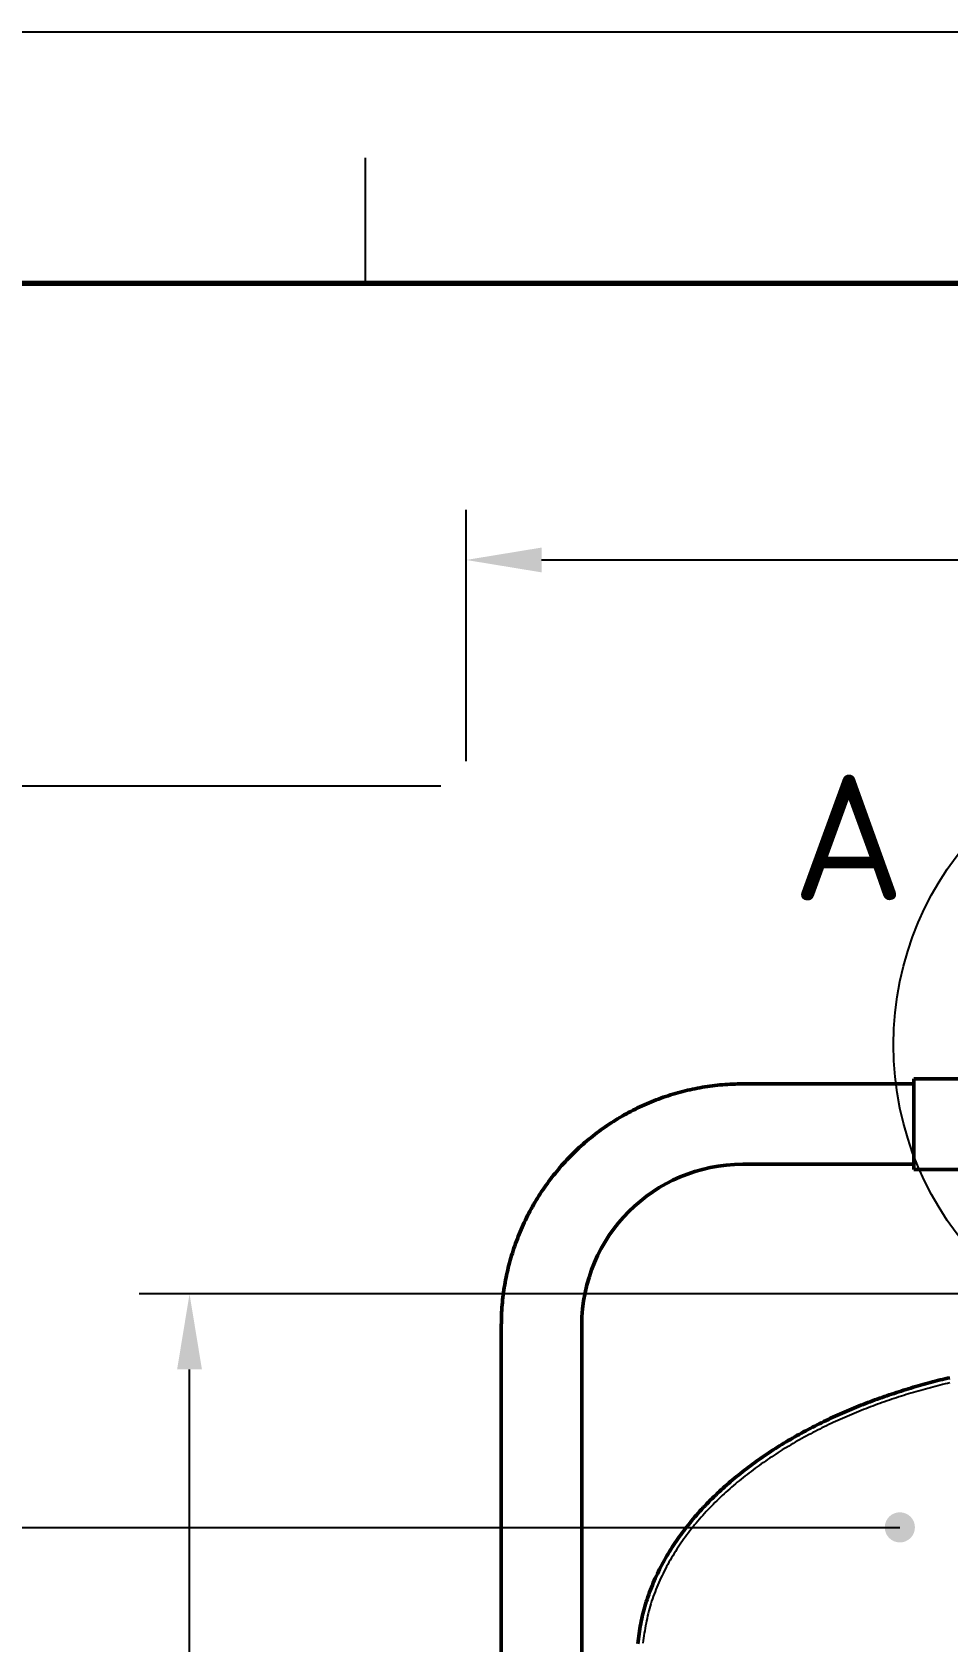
# Model space of a CAD drawing. Header units: millimetres. Extents: x 0 to 420, y 0 to 297.
# Drawn here: x 46.7 to 83.2, y 233 to 297 of the extents above; entities that cross this region are included whole.
import ezdxf
from ezdxf.enums import TextEntityAlignment as Align

# ---------------------------------------------------------------- set-up
doc = ezdxf.new("R2010")
doc.units = ezdxf.units.MM
doc.linetypes.add('ISO02-TRAZOS', pattern=[3.75, 3, -0.75])
for name, color, linetype, lineweight in [('01-VISIBLE', 7, 'CONTINUOUS', 50), ('02-OCULTA', 4, 'ISO02-TRAZOS', 25), ('04-COTA', 3, 'CONTINUOUS', 25), ('06-TEXTO', 7, 'CONTINUOUS', 25), ('07-RECUADRO', 7, 'CONTINUOUS', 70), ('08-FINA', 5, 'CONTINUOUS', 25)]:
    doc.layers.add(name, color=color, linetype=linetype, lineweight=lineweight)
doc.styles.add('ISO3098', font='isocpeur.ttf')
doc.dimstyles.new('FLAMA-ISO', dxfattribs={"dimtxt": 3.5, "dimasz": 3, "dimexe": 2, "dimexo": 1, "dimgap": 1, "dimtad": 1, "dimdec": 1, "dimtxsty": 'ISO3098', "dimcen": 2.5, "dimclrd": 3, "dimclre": 3, "dimclrt": 3, "dimazin": 3, "dimtfac": 1, "dimtmove": 0, "dimatfit": 3, "dimlwd": 25, "dimlwe": 25})

msp = doc.modelspace()

# ---------------------------------------------------------------- hatches: boundary and pattern name
at = {"layer": '08-FINA'}
h = msp.add_hatch(color=7, dxfattribs=at)
h.dxf.hatch_style = 1
edge = h.paths.add_edge_path()
edge.add_arc((81.25, 237.508), 0.6, 0, 360)

# ---------------------------------------------------------------- linework, layer by layer
at = {"layer": '01-VISIBLE'}
for p, q in [((81.8, 255.153), (75, 255.153)), ((84.2, 255.353), (81.8, 255.353)), ((81.8, 251.953), (75, 251.953)), ((84.2, 251.753), (81.8, 251.753)), ((65.4, 245.553), (65.4, 199.4)), ((68.6, 245.553), (68.6, 199.4))]:
    msp.add_line(p, q, dxfattribs=at)
for points in [[(75, 255.153), (74.899, 255.152), (74.799, 255.151), (74.698, 255.148), (74.598, 255.144), (74.498, 255.14), (74.397, 255.134), (74.297, 255.127), (74.197, 255.119), (74.097, 255.11), (73.997, 255.1), (73.897, 255.089), (73.797, 255.077), (73.697, 255.064), (73.598, 255.05), (73.498, 255.035), (73.399, 255.018), (73.3, 255.001), (73.201, 254.983), (73.102, 254.963), (73.004, 254.943), (72.906, 254.922), (72.808, 254.899), (72.71, 254.876), (72.613, 254.851), (72.515, 254.826), (72.418, 254.799), (72.322, 254.772), (72.225, 254.743), (72.129, 254.714), (72.033, 254.683), (71.938, 254.651), (71.843, 254.619), (71.748, 254.585), (71.654, 254.551), (71.56, 254.515), (71.466, 254.479), (71.373, 254.441), (71.28, 254.403), (71.187, 254.363), (71.095, 254.323), (71.004, 254.282), (70.913, 254.239), (70.822, 254.196), (70.732, 254.152), (70.642, 254.107), (70.552, 254.06), (70.464, 254.013), (70.375, 253.965), (70.287, 253.917), (70.2, 253.867), (70.113, 253.816), (70.027, 253.764), (69.941, 253.712), (69.856, 253.658), (69.771, 253.604), (69.687, 253.549), (69.604, 253.493), (69.521, 253.436), (69.439, 253.378), (69.357, 253.319), (69.276, 253.26), (69.196, 253.2), (69.116, 253.138), (69.037, 253.076), (68.959, 253.013), (68.881, 252.95), (68.804, 252.885), (68.727, 252.82), (68.651, 252.754), (68.576, 252.687), (68.502, 252.619), (68.428, 252.551), (68.355, 252.482), (68.283, 252.412), (68.212, 252.341), (68.141, 252.27), (68.071, 252.197), (68.002, 252.125), (67.933, 252.051), (67.866, 251.977), (67.799, 251.901), (67.733, 251.826), (67.668, 251.749), (67.603, 251.672), (67.539, 251.594), (67.477, 251.516), (67.415, 251.437), (67.353, 251.357), (67.293, 251.277), (67.233, 251.196), (67.175, 251.114), (67.117, 251.032), (67.06, 250.949), (67.004, 250.865), (66.949, 250.781), (66.894, 250.697), (66.841, 250.612), (66.789, 250.526), (66.737, 250.44), (66.686, 250.353), (66.636, 250.266), (66.587, 250.178), (66.539, 250.089), (66.492, 250), (66.446, 249.911), (66.401, 249.821), (66.357, 249.731), (66.314, 249.64), (66.271, 249.549), (66.23, 249.458), (66.19, 249.365), (66.15, 249.273), (66.112, 249.18), (66.074, 249.087), (66.038, 248.993), (66.002, 248.899), (65.968, 248.805), (65.934, 248.71), (65.901, 248.615), (65.87, 248.519), (65.839, 248.424), (65.81, 248.328), (65.781, 248.231), (65.754, 248.134), (65.727, 248.038), (65.702, 247.94), (65.677, 247.843), (65.654, 247.745), (65.631, 247.647), (65.61, 247.549), (65.589, 247.45), (65.57, 247.352), (65.552, 247.253), (65.534, 247.154), (65.518, 247.055), (65.503, 246.955), (65.489, 246.856), (65.476, 246.756), (65.464, 246.656), (65.453, 246.556), (65.443, 246.456), (65.434, 246.356), (65.426, 246.256), (65.419, 246.156), (65.413, 246.055), (65.408, 245.955), (65.405, 245.854), (65.402, 245.754), (65.401, 245.653), (65.4, 245.553)], [(81.8, 251.753), (81.8, 251.853), (81.8, 251.953), (81.8, 252.053), (81.8, 252.153), (81.8, 252.253), (81.8, 252.353), (81.8, 252.453), (81.8, 252.553), (81.8, 252.653), (81.8, 252.753), (81.8, 252.853), (81.8, 252.953), (81.8, 253.053), (81.8, 253.153), (81.8, 253.253), (81.8, 253.353), (81.8, 253.453), (81.8, 253.553), (81.8, 253.653), (81.8, 253.753), (81.8, 253.853), (81.8, 253.953), (81.8, 254.053), (81.8, 254.153), (81.8, 254.253), (81.8, 254.353), (81.8, 254.453), (81.8, 254.553), (81.8, 254.653), (81.8, 254.753), (81.8, 254.853), (81.8, 254.953), (81.8, 255.053), (81.8, 255.153), (81.8, 255.253), (81.8, 255.353)], [(70.83, 232.876), (70.839, 232.975), (70.85, 233.075), (70.863, 233.175), (70.876, 233.274), (70.891, 233.374), (70.907, 233.473), (70.925, 233.572), (70.943, 233.67), (70.963, 233.769), (70.984, 233.867), (71.007, 233.965), (71.03, 234.062), (71.055, 234.159), (71.081, 234.256), (71.108, 234.353), (71.137, 234.449), (71.167, 234.545), (71.197, 234.641), (71.229, 234.736), (71.262, 234.831), (71.296, 234.925), (71.332, 235.019), (71.368, 235.113), (71.406, 235.206), (71.444, 235.299), (71.484, 235.391), (71.524, 235.483), (71.566, 235.574), (71.609, 235.665), (71.653, 235.755), (71.697, 235.845), (71.743, 235.934), (71.79, 236.023), (71.837, 236.112), (71.886, 236.199), (71.936, 236.287), (71.986, 236.374), (72.037, 236.46), (72.09, 236.546), (72.143, 236.631), (72.196, 236.716), (72.251, 236.8), (72.307, 236.883), (72.363, 236.966), (72.42, 237.049), (72.478, 237.131), (72.537, 237.212), (72.596, 237.293), (72.657, 237.374), (72.718, 237.453), (72.779, 237.533), (72.841, 237.611), (72.905, 237.69), (72.968, 237.767), (73.033, 237.844), (73.098, 237.921), (73.163, 237.996), (73.23, 238.072), (73.297, 238.147), (73.364, 238.221), (73.433, 238.294), (73.501, 238.368), (73.571, 238.44), (73.641, 238.512), (73.711, 238.584), (73.782, 238.654), (73.854, 238.725), (73.926, 238.795), (73.999, 238.864), (74.072, 238.933), (74.146, 239.001), (74.22, 239.068), (74.295, 239.136), (74.37, 239.202), (74.445, 239.268), (74.521, 239.334), (74.598, 239.399), (74.675, 239.463), (74.752, 239.527), (74.83, 239.59), (74.909, 239.653), (74.987, 239.715), (75.066, 239.777), (75.146, 239.838), (75.226, 239.899), (75.306, 239.959), (75.387, 240.019), (75.468, 240.078), (75.549, 240.137), (75.631, 240.195), (75.713, 240.253), (75.796, 240.31), (75.879, 240.367), (75.962, 240.423), (76.045, 240.479), (76.129, 240.534), (76.213, 240.589), (76.298, 240.643), (76.383, 240.697), (76.468, 240.75), (76.553, 240.803), (76.639, 240.855), (76.725, 240.907), (76.811, 240.958), (76.898, 241.009), (76.985, 241.059), (77.072, 241.109), (77.159, 241.159), (77.247, 241.208), (77.334, 241.256), (77.423, 241.305), (77.511, 241.352), (77.6, 241.399), (77.688, 241.446), (77.778, 241.492), (77.867, 241.538), (77.956, 241.583), (78.046, 241.628), (78.136, 241.673), (78.226, 241.717), (78.317, 241.761), (78.408, 241.804), (78.498, 241.846), (78.589, 241.889), (78.681, 241.931), (78.772, 241.972), (78.864, 242.013), (78.956, 242.054), (79.048, 242.094), (79.14, 242.134), (79.232, 242.173), (79.325, 242.212), (79.417, 242.251), (79.51, 242.289), (79.603, 242.326), (79.696, 242.364), (79.79, 242.4), (79.883, 242.437), (79.977, 242.472), (80.071, 242.508), (80.165, 242.543), (80.26, 242.577), (80.354, 242.612), (80.449, 242.645), (80.543, 242.679), (80.638, 242.712), (80.733, 242.744), (80.828, 242.776), (80.923, 242.808), (81.019, 242.84), (81.114, 242.871), (81.21, 242.902), (81.305, 242.932), (81.401, 242.963), (81.497, 242.993), (81.593, 243.023), (81.689, 243.052), (81.785, 243.081), (81.881, 243.11), (81.977, 243.139), (82.073, 243.167), (82.17, 243.195), (82.267, 243.222), (82.363, 243.248), (82.46, 243.274), (82.557, 243.299), (82.655, 243.324), (82.752, 243.348), (82.85, 243.372), (82.948, 243.395), (83.045, 243.417), (83.143, 243.439), (83.241, 243.461)]]:
    msp.add_lwpolyline(points, dxfattribs=at)
msp.add_arc((75, 245.553), 6.4, 90, 180, dxfattribs=at)
at = {"layer": '02-OCULTA'}
for points in [[(81.8, 255.353), (81.8, 255.253), (81.8, 255.153), (81.8, 255.053), (81.8, 254.953), (81.8, 254.853), (81.8, 254.753), (81.8, 254.653), (81.8, 254.553), (81.8, 254.453), (81.8, 254.353), (81.8, 254.253), (81.8, 254.153), (81.8, 254.053), (81.8, 253.953), (81.8, 253.853), (81.8, 253.753), (81.8, 253.653), (81.8, 253.553), (81.8, 253.453), (81.8, 253.353), (81.8, 253.253), (81.8, 253.153), (81.8, 253.053), (81.8, 252.953), (81.8, 252.853), (81.8, 252.753), (81.8, 252.653), (81.8, 252.553), (81.8, 252.453), (81.8, 252.353), (81.8, 252.253), (81.8, 252.153), (81.8, 252.053), (81.8, 251.953), (81.8, 251.853), (81.8, 251.753)], [(81.8, 251.953), (81.8, 252.053), (81.8, 252.153), (81.8, 252.253), (81.8, 252.353), (81.8, 252.453), (81.8, 252.553), (81.8, 252.653), (81.8, 252.753), (81.8, 252.853), (81.8, 252.953), (81.8, 253.053), (81.8, 253.153), (81.8, 253.253), (81.8, 253.353), (81.8, 253.453), (81.8, 253.553), (81.8, 253.653), (81.8, 253.753), (81.8, 253.853), (81.8, 253.953), (81.8, 254.053), (81.8, 254.153), (81.8, 254.253), (81.8, 254.353), (81.8, 254.453), (81.8, 254.553), (81.8, 254.653), (81.8, 254.753), (81.8, 254.853), (81.8, 254.953), (81.8, 255.053), (81.8, 255.153)], [(81.8, 255.153), (81.8, 255.053), (81.8, 254.953), (81.8, 254.853), (81.8, 254.753), (81.8, 254.653), (81.8, 254.553), (81.8, 254.453), (81.8, 254.353), (81.8, 254.253), (81.8, 254.153), (81.8, 254.053), (81.8, 253.953), (81.8, 253.853), (81.8, 253.753), (81.8, 253.653), (81.8, 253.553), (81.8, 253.453), (81.8, 253.353), (81.8, 253.253), (81.8, 253.153), (81.8, 253.053), (81.8, 252.953), (81.8, 252.853), (81.8, 252.753), (81.8, 252.653), (81.8, 252.553), (81.8, 252.453), (81.8, 252.353), (81.8, 252.253), (81.8, 252.153), (81.8, 252.053), (81.8, 251.953)], [(83.242, 243.259), (83.144, 243.236), (83.047, 243.213), (82.95, 243.189), (82.852, 243.165), (82.755, 243.14), (82.658, 243.115), (82.561, 243.09), (82.464, 243.065), (82.367, 243.039), (82.271, 243.012), (82.174, 242.986), (82.078, 242.959), (81.981, 242.931), (81.885, 242.903), (81.789, 242.875), (81.693, 242.846), (81.597, 242.818), (81.501, 242.788), (81.406, 242.758), (81.31, 242.728), (81.215, 242.698), (81.119, 242.667), (81.024, 242.635), (80.929, 242.604), (80.834, 242.572), (80.739, 242.539), (80.645, 242.506), (80.55, 242.473), (80.456, 242.439), (80.362, 242.405), (80.268, 242.371), (80.174, 242.336), (80.08, 242.301), (79.986, 242.265), (79.893, 242.229), (79.799, 242.192), (79.706, 242.155), (79.613, 242.118), (79.521, 242.08), (79.428, 242.042), (79.335, 242.003), (79.243, 241.964), (79.151, 241.925), (79.059, 241.885), (78.967, 241.845), (78.876, 241.804), (78.785, 241.763), (78.693, 241.721), (78.602, 241.679), (78.512, 241.637), (78.421, 241.594), (78.331, 241.55), (78.241, 241.506), (78.151, 241.462), (78.061, 241.417), (77.972, 241.372), (77.883, 241.327), (77.794, 241.281), (77.705, 241.234), (77.616, 241.187), (77.528, 241.14), (77.44, 241.092), (77.352, 241.043), (77.265, 240.995), (77.178, 240.945), (77.091, 240.895), (77.004, 240.845), (76.918, 240.795), (76.831, 240.743), (76.746, 240.692), (76.66, 240.639), (76.575, 240.587), (76.49, 240.534), (76.405, 240.48), (76.321, 240.426), (76.237, 240.371), (76.153, 240.316), (76.07, 240.261), (75.987, 240.204), (75.904, 240.148), (75.822, 240.091), (75.74, 240.033), (75.658, 239.975), (75.577, 239.916), (75.496, 239.857), (75.416, 239.797), (75.336, 239.737), (75.256, 239.677), (75.177, 239.615), (75.098, 239.554), (75.019, 239.491), (74.941, 239.429), (74.863, 239.365), (74.786, 239.301), (74.709, 239.237), (74.633, 239.172), (74.557, 239.107), (74.482, 239.041), (74.407, 238.974), (74.332, 238.907), (74.258, 238.84), (74.185, 238.772), (74.112, 238.703), (74.04, 238.633), (73.968, 238.564), (73.897, 238.493), (73.826, 238.422), (73.756, 238.351), (73.686, 238.278), (73.617, 238.206), (73.549, 238.133), (73.481, 238.059), (73.414, 237.984), (73.347, 237.91), (73.281, 237.834), (73.216, 237.758), (73.152, 237.681), (73.088, 237.604), (73.024, 237.527), (72.962, 237.448), (72.9, 237.369), (72.839, 237.29), (72.778, 237.21), (72.719, 237.13), (72.66, 237.048), (72.602, 236.967), (72.545, 236.885), (72.488, 236.802), (72.432, 236.719), (72.378, 236.635), (72.324, 236.55), (72.271, 236.465), (72.219, 236.38), (72.167, 236.294), (72.117, 236.207), (72.068, 236.12), (72.019, 236.032), (71.972, 235.944), (71.925, 235.855), (71.88, 235.766), (71.835, 235.676), (71.792, 235.586), (71.749, 235.495), (71.707, 235.404), (71.666, 235.313), (71.626, 235.221), (71.587, 235.128), (71.549, 235.036), (71.513, 234.942), (71.477, 234.849), (71.443, 234.755), (71.41, 234.66), (71.378, 234.565), (71.348, 234.469), (71.32, 234.373), (71.293, 234.277), (71.267, 234.18), (71.243, 234.083), (71.22, 233.985), (71.198, 233.887), (71.177, 233.789), (71.157, 233.691), (71.138, 233.593), (71.119, 233.494), (71.101, 233.396), (71.083, 233.297), (71.066, 233.198), (71.05, 233.1), (71.036, 233), (71.025, 232.901)]]:
    msp.add_lwpolyline(points, dxfattribs=at)
at = {"layer": '07-RECUADRO'}
msp.add_lwpolyline([(20, 10), (410, 10), (410, 287), (20, 287)], close=True, dxfattribs=at)
at = {"layer": '08-FINA'}
for p, q in [((60, 287), (60, 292)), ((35, 237.508), (81.25, 237.508))]:
    msp.add_line(p, q, dxfattribs=at)
msp.add_lwpolyline([(0, 0), (420, 0), (420, 297), (0, 297)], close=True, dxfattribs=at)
msp.add_circle((93.5, 256.712), 12.5, dxfattribs=at)

# ---------------------------------------------------------------- texts
at = {"layer": '06-TEXTO', "style": 'ISO3098'}
msp.add_text('A', height=5, dxfattribs=at).set_placement((79.211, 264.962), align=Align.MIDDLE_CENTER)

# ---------------------------------------------------------------- dimensions: what is measured, and where the dimension line sits
at = {"layer": '04-COTA'}
msp.add_linear_dim(base=(64, 276), p1=(64, 267), p2=(111.999, 267), dimstyle='FLAMA-ISO', override={"dimlfac": 5}, dxfattribs=at).render()
for base, p1, p2 in [((42, 137), (64, 137), (64, 267)), ((53, 137), (70.8, 137), (86.8, 246.795))]:
    msp.add_linear_dim(base=base, p1=p1, p2=p2, angle=90, dimstyle='FLAMA-ISO', override={"dimlfac": 5}, dxfattribs=at).render()

doc.saveas('drawing.dxf')
